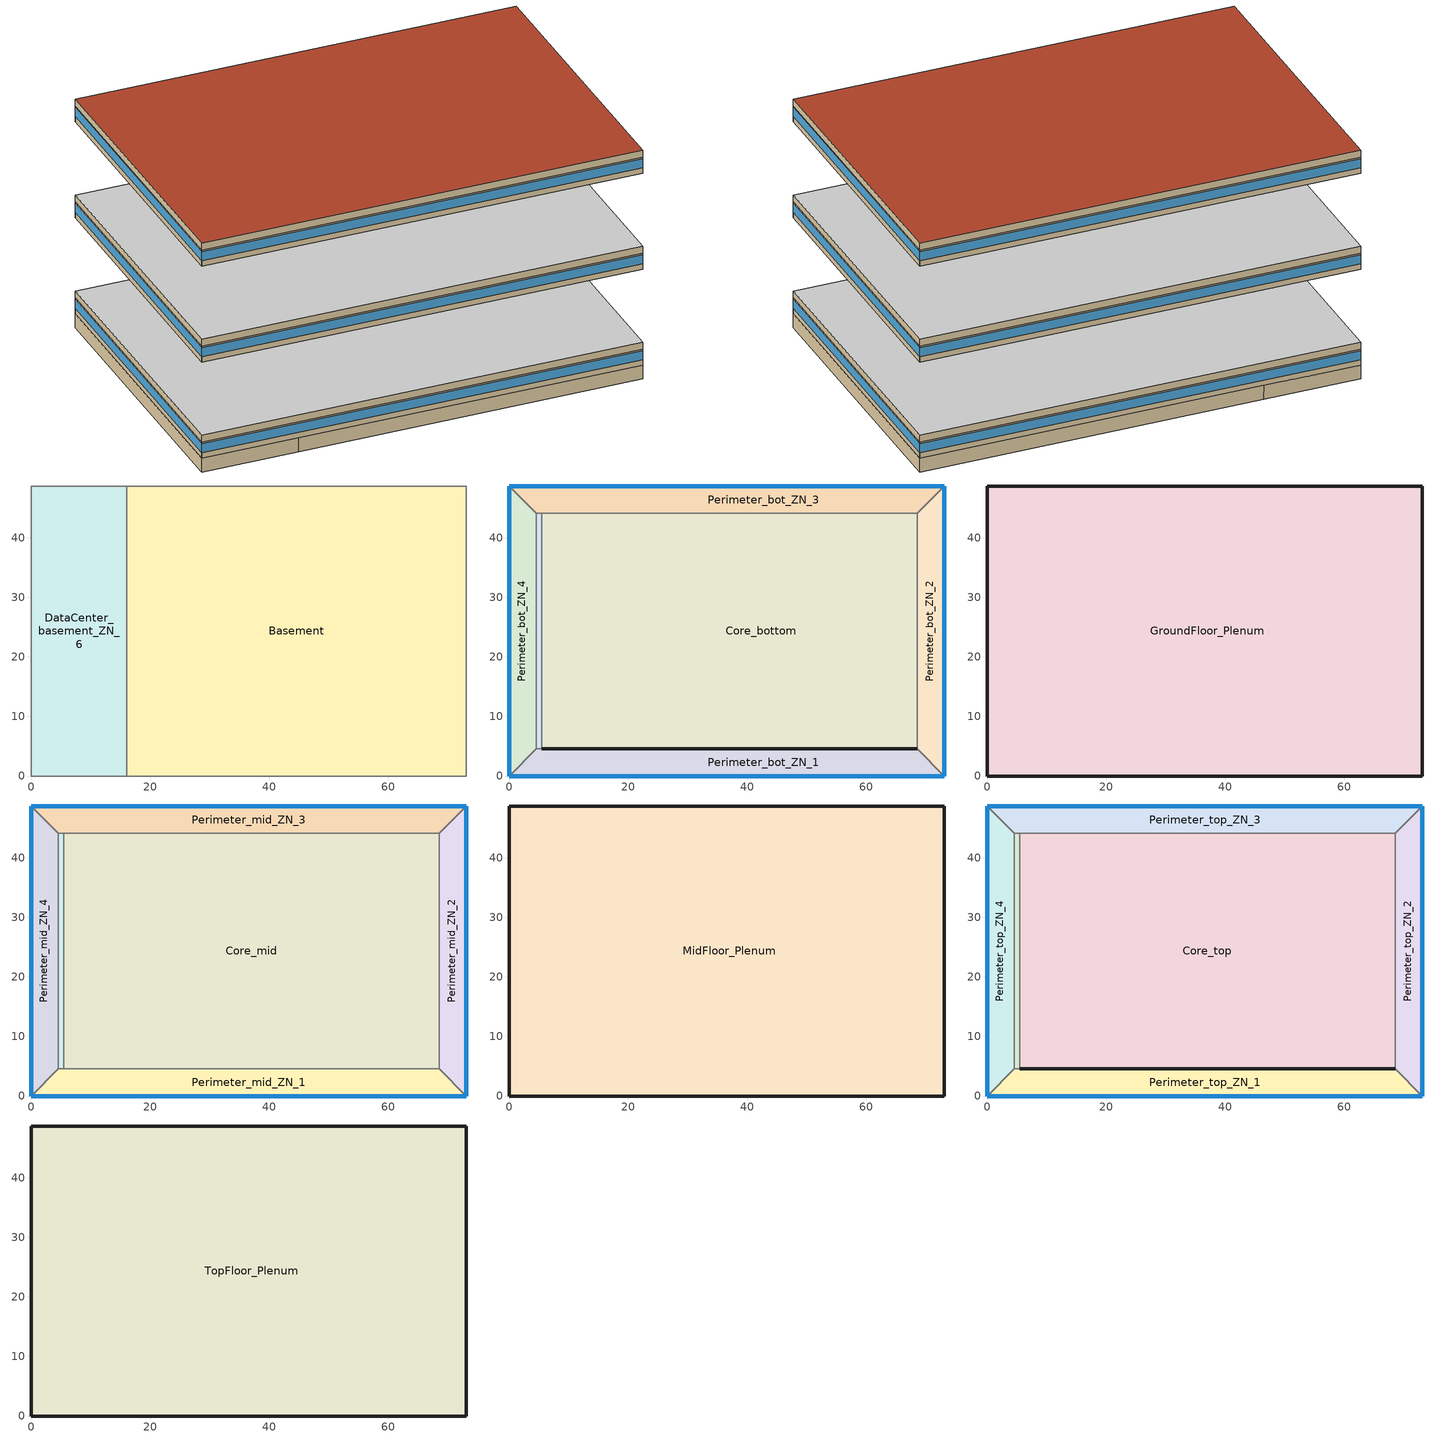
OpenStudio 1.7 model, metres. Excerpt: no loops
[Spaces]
Basement
 floor adiabatic (nonres_floor_ceiling): 73.11,48.74 73.11,0 16.08,0 16.08,48.74 z-2.44
 wall adiabatic (nonres_floor_ceiling): 16.08,0 73.11,0 73.11,48.74 16.08,48.74 z-2.44:0
 wall to DataCenter_basement_ZN_6: 16.08,48.74 16.08,0 z-2.44:0
DataCenter_basement_ZN_6
 floor adiabatic (nonres_floor_ceiling): 16.08,48.74 16.08,0 0,0 0,48.74 z-2.44
 wall adiabatic (nonres_floor_ceiling): 16.08,48.74 0,48.74 0,0 16.08,0 z-2.44:0
Core_bottom
 floor to DataCenter_basement_ZN_6: 16.08,44.16 16.08,4.57 5.49,4.57 5.49,44.16 z0
 floor to Basement: 68.53,44.16 68.53,4.57 16.08,4.57 16.08,44.16 z0
 wall outside: 5.49,4.57 68.53,4.57 z0:2.74
 wall to DataCenter_bot_ZN_6: 5.49,44.16 5.49,4.57 z0:2.74
 wall to Perimeter_bot_ZN_2: 68.53,4.57 68.53,44.16 z0:2.74
 wall to Perimeter_bot_ZN_3: 68.53,44.16 5.49,44.16 z0:2.74
Perimeter_bot_ZN_3
 floor to Basement: 73.11,48.74 68.53,44.16 16.08,44.16 16.08,48.74 z0
 floor to DataCenter_basement_ZN_6: 16.08,48.74 16.08,44.16 4.57,44.16 0,48.74 z0
 wall outside: 73.11,48.74 0,48.74 z0:2.74
 wall to Perimeter_bot_ZN_4: 0,48.74 4.57,44.16 z0:2.74
 wall to Perimeter_bot_ZN_2: 68.53,44.16 73.11,48.74 z0:2.74
 wall to DataCenter_bot_ZN_6: 4.57,44.16 5.49,44.16 z0:2.74
 window: 73.11,48.74 0,48.74 z0.91:2.5
Perimeter_bot_ZN_1
 floor to DataCenter_basement_ZN_6: 16.08,4.57 16.08,0 0,0 4.57,4.57 z0
 floor to Basement: 68.53,4.57 73.11,0 16.08,0 16.08,4.57 z0
 wall outside: 0,0 73.11,0 z0:2.74
 wall to Perimeter_bot_ZN_4: 4.57,4.57 0,0 z0:2.74
 wall to Core_top: 68.53,4.57 5.49,4.57 z0:2.74
 wall to DataCenter_bot_ZN_6: 5.49,4.57 4.57,4.57 z0:2.74
 wall to Perimeter_bot_ZN_2: 73.11,0 68.53,4.57 z0:2.74
 window: 0,0 73.11,0 z0.91:2.5
Perimeter_bot_ZN_2
 floor to Basement: 73.11,48.74 73.11,0 68.53,4.57 68.53,44.16 z0
 wall outside: 73.11,0 73.11,48.74 z0:2.74
 window: 73.11,0 73.11,48.74 z0.91:2.5
Perimeter_bot_ZN_4
 floor to DataCenter_basement_ZN_6: 0,48.74 4.57,44.16 4.57,4.57 0,0 z0
 wall outside: 0,48.74 0,0 z0:2.74
 wall to DataCenter_bot_ZN_6: 4.57,4.57 4.57,44.16 z0:2.74
 window: 0,48.74 0,0 z0.91:2.5
DataCenter_bot_ZN_6
 floor to DataCenter_basement_ZN_6: 5.49,44.16 5.49,4.57 4.57,4.57 4.57,44.16 z0
GroundFloor_Plenum
 floor to Perimeter_bot_ZN_4: 0,48.74 4.57,44.16 4.57,4.57 0,0 z2.74
 floor to Perimeter_bot_ZN_2: 68.53,4.57 68.53,44.16 73.11,48.74 73.11,0 z2.74
 floor to Perimeter_bot_ZN_1: 0,0 4.57,4.57 68.53,4.57 73.11,0 z2.74
 floor to Perimeter_bot_ZN_3: 4.57,44.16 0,48.74 73.11,48.74 68.53,44.16 z2.74
 floor to Core_bottom: 5.49,4.57 5.49,44.16 68.53,44.16 68.53,4.57 z2.74
 floor to DataCenter_bot_ZN_6: 4.57,4.57 4.57,44.16 5.49,44.16 5.49,4.57 z2.74
 wall outside: 73.11,0 73.11,48.74 0,48.74 0,0 73.11,0 z2.74:3.96
 ceiling adiabatic (nonres_floor_ceiling): 73.11,0 73.11,48.74 0,48.74 0,0 z3.96
Perimeter_mid_ZN_2
 floor adiabatic (nonres_floor_ceiling): 73.11,48.74 73.11,0 68.53,4.57 68.53,44.16 z16.77
 wall outside: 73.11,0 73.11,48.74 z16.77:19.51
 wall to Perimeter_mid_ZN_3: 73.11,48.74 68.53,44.16 z16.77:19.51
 wall to Perimeter_mid_ZN_1: 68.53,4.57 73.11,0 z16.77:19.51
 wall to Core_mid: 68.53,44.16 68.53,4.57 z16.77:19.51
 window: 73.11,0 73.11,48.74 z17.68:19.27
Perimeter_mid_ZN_1
 floor adiabatic (nonres_floor_ceiling): 68.53,4.57 73.11,0 0,0 4.57,4.57 z16.77
 wall outside: 0,0 73.11,0 z16.77:19.51
 wall to Perimeter_mid_ZN_4: 4.57,4.57 0,0 z16.77:19.51
 wall to DataCenter_mid_ZN_6: 5.49,4.57 4.57,4.57 z16.77:19.51
 wall to Core_mid: 68.53,4.57 5.49,4.57 z16.77:19.51
 window: 0,0 73.11,0 z17.68:19.27
DataCenter_mid_ZN_6
 floor adiabatic (nonres_floor_ceiling): 5.49,44.16 5.49,4.57 4.57,4.57 4.57,44.16 z16.77
 wall to Perimeter_mid_ZN_4: 4.57,44.16 4.57,4.57 z16.77:19.51
 wall to Core_mid: 5.49,4.57 5.49,44.16 z16.77:19.51
 wall to Perimeter_mid_ZN_3: 5.49,44.16 4.57,44.16 z16.77:19.51
Core_mid
 floor adiabatic (nonres_floor_ceiling): 68.53,44.16 68.53,4.57 5.49,4.57 5.49,44.16 z16.77
 wall to Perimeter_mid_ZN_3: 68.53,44.16 5.49,44.16 z16.77:19.51
Perimeter_mid_ZN_3
 floor adiabatic (nonres_floor_ceiling): 73.11,48.74 68.53,44.16 4.57,44.16 0,48.74 z16.77
 wall outside: 73.11,48.74 0,48.74 z16.77:19.51
 wall to Perimeter_mid_ZN_4: 0,48.74 4.57,44.16 z16.77:19.51
 window: 73.11,48.74 0,48.74 z17.68:19.27
Perimeter_mid_ZN_4
 floor adiabatic (nonres_floor_ceiling): 0,48.74 4.57,44.16 4.57,4.57 0,0 z16.77
 wall outside: 0,48.74 0,0 z16.77:19.51
 window: 0,48.74 0,0 z17.68:19.27
MidFloor_Plenum
 floor to Perimeter_mid_ZN_1: 0,0 4.57,4.57 68.53,4.57 73.11,0 z19.51
 floor to DataCenter_mid_ZN_6: 4.57,4.57 4.57,44.16 5.49,44.16 5.49,4.57 z19.51
 floor to Perimeter_mid_ZN_2: 68.53,4.57 68.53,44.16 73.11,48.74 73.11,0 z19.51
 floor to Perimeter_mid_ZN_4: 0,48.74 4.57,44.16 4.57,4.57 0,0 z19.51
 floor to Core_mid: 5.49,4.57 5.49,44.16 68.53,44.16 68.53,4.57 z19.51
 floor to Perimeter_mid_ZN_3: 4.57,44.16 0,48.74 73.11,48.74 68.53,44.16 z19.51
 wall outside: 73.11,48.74 0,48.74 0,0 73.11,0 73.11,48.74 z19.51:20.73
 ceiling adiabatic (nonres_floor_ceiling): 73.11,0 73.11,48.74 0,48.74 0,0 z20.73
DataCenter_top_ZN_6
 floor adiabatic (nonres_floor_ceiling): 5.49,44.16 5.49,4.57 4.57,4.57 4.57,44.16 z33.54
 wall to Perimeter_top_ZN_4: 4.57,44.16 4.57,4.57 z33.54:36.28
 wall to Core_top: 5.49,4.57 5.49,44.16 z33.54:36.28
 wall to Perimeter_top_ZN_3: 5.49,44.16 4.57,44.16 z33.54:36.28
 wall to Perimeter_top_ZN_1: 4.57,4.57 5.49,4.57 z33.54:36.28
Perimeter_top_ZN_3
 floor adiabatic (nonres_floor_ceiling): 73.11,48.74 68.53,44.16 4.57,44.16 0,48.74 z33.54
 wall outside: 73.11,48.74 0,48.74 z33.54:36.28
 wall to Core_top: 5.49,44.16 68.53,44.16 z33.54:36.28
 wall to Perimeter_top_ZN_2: 68.53,44.16 73.11,48.74 z33.54:36.28
 wall to Perimeter_top_ZN_4: 0,48.74 4.57,44.16 z33.54:36.28
 window: 73.11,48.74 0,48.74 z34.45:36.04
Core_top
 floor adiabatic (nonres_floor_ceiling): 68.53,44.16 68.53,4.57 5.49,4.57 5.49,44.16 z33.54
 wall to Perimeter_top_ZN_2: 68.53,4.57 68.53,44.16 z33.54:36.28
Perimeter_top_ZN_2
 floor adiabatic (nonres_floor_ceiling): 73.11,48.74 73.11,0 68.53,4.57 68.53,44.16 z33.54
 wall outside: 73.11,0 73.11,48.74 z33.54:36.28
 wall to Perimeter_top_ZN_1: 68.53,4.57 73.11,0 z33.54:36.28
 window: 73.11,0 73.11,48.74 z34.45:36.04
Perimeter_top_ZN_1
 floor adiabatic (nonres_floor_ceiling): 68.53,4.57 73.11,0 0,0 4.57,4.57 z33.54
 wall outside: 0,0 73.11,0 / 68.53,4.57 5.49,4.57 z33.54:36.28
 wall to Perimeter_top_ZN_4: 4.57,4.57 0,0 z33.54:36.28
 window: 0,0 73.11,0 z34.45:36.04
Perimeter_top_ZN_4
 floor adiabatic (nonres_floor_ceiling): 0,48.74 4.57,44.16 4.57,4.57 0,0 z33.54
 wall outside: 0,48.74 0,0 z33.54:36.28
 window: 0,48.74 0,0 z34.45:36.04
TopFloor_Plenum
 floor to Perimeter_top_ZN_3: 4.57,44.16 0,48.74 73.11,48.74 68.53,44.16 z36.28
 floor to Perimeter_top_ZN_2: 68.53,4.57 68.53,44.16 73.11,48.74 73.11,0 z36.28
 floor to Perimeter_top_ZN_1: 0,0 4.57,4.57 68.53,4.57 73.11,0 z36.28
 floor to Perimeter_top_ZN_4: 0,48.74 4.57,44.16 4.57,4.57 0,0 z36.28
 floor to DataCenter_top_ZN_6: 4.57,4.57 4.57,44.16 5.49,44.16 5.49,4.57 z36.28
 floor to Core_top: 5.49,4.57 5.49,44.16 68.53,44.16 68.53,4.57 z36.28
 wall outside: 0,0 73.11,0 73.11,48.74 0,48.74 0,0 z36.28:37.5
 roof outside: 73.11,0 73.11,48.74 0,48.74 0,0 z37.5
[Building]
90.1-2010-LargeOffice-ASHRAE 169-2006-5A created: 2015-06-23 14:40:52 +0000: North Axis {deg}=0; Default Construction Set=90.1-2010 - Office - ASHRAE 169-2006-5A
[Site]
Chicago Ohare Intl Ap_IL_USA: Latitude {deg}=41.98; Longitude {deg}=-87.92; Time Zone {hr}=-6; Elevation {m}=201
[Site:GroundTemperature:BuildingSurface]
19.527, 19.502, 19.536, 19.598, 20.002, 21.64, 22.225, 22.375, 21.449, 20.121, 19.802, 19.633
[Site:WaterMainsTemperature]
Calculation Method=Correlation; Annual Average Outdoor Air Temperature {C}=9.925; Maximum Difference In Monthly Average Outdoor Air Temperatures {deltaC}=28.7
[SizingPeriod:DesignDay] Barometric Pressure {Pa}=98934; Sky Clearness=0; Rain Indicator=0; Snow Indicator=0; Day of Month=21; Daylight Saving Time Indicator=0; Humidity Indicating Type=Wetbulb; Dry-Bulb Temperature Range Modifier Type=DefaultMultipliers
Name | Maximum Dry-Bulb Temperature {C} | Daily Dry-Bulb Temperature Range {deltaC} | Humidity Indicating Conditions at Maximum Dry-Bulb {BasedOnField A3} | Wind Speed {m/s} | Wind Direction {deg} | Month | Day Type | Solar Model Indicator | ASHRAE Taub | ASHRAE Taud
Chicago Ohare Intl Ap Ann Clg .4% Condns WB=>MDB | 31.2 | 10.5 | 25.5 | 5.2 | 230 | 7 | SummerDesignDay | ASHRAETau | 0.455 | 2.05
Chicago Ohare Intl Ap Ann Clg .4% Condns DB=>MWB | 33.3 | 10.5 | 23.7 | 5.2 | 230 | 7 | SummerDesignDay | ASHRAETau | 0.455 | 2.05
Chicago Ohare Intl Ap Ann Htg 99.6% Condns DB | -20 | 0 | -20 | 4.9 | 270 | 1 | WinterDesignDay | ASHRAEClearSky
[Material:NoMass] Thermal Absorptance=0.9; Solar Absorptance=0.7
Name | Roughness | Thermal Resistance {m2-K/W} | Visible Absorptance
CP02 CARPET PAD | VeryRough | 0.21648 | 0.8
Nonres_Floor_Insulation | MediumSmooth | 4.13066 | 0.7
Typical Insulation R-11.61 | Smooth | 2.04392 | 0.7
Typical Carpet Pad | Smooth | 0.1 | 0.8
Typical Insulation R-13.45 | Smooth | 2.368 | 0.7
Typical Insulation R-19.72 | Smooth | 3.47219 | 0.7
Typical Insulation R-0.58 | Smooth | 0.101875 | 0.7
Typical Insulation R-1.15 | Smooth | 0.202527 | 0.7
[Material]
Name | Roughness | Thickness {m} | Conductivity {W/m-K} | Density {kg/m3} | Specific Heat {J/kg-K} | Thermal Absorptance | Solar Absorptance | Visible Absorptance
100mm Normalweight concrete floor | MediumSmooth | 0.1016 | 2.31 | 2322 | 832
4 in. Normalweight Concrete Floor | MediumRough | 0.1016 | 2.31 | 2322 | 832 | 0.9 | 0.7 | 0.7
25mm Stucco | Smooth | 0.0254 | 0.72 | 1856 | 840 | 0.9 | 0.7 | 0.7
5/8 in. Gypsum Board | MediumSmooth | 0.0159 | 0.16 | 800 | 1090 | 0.9 | 0.7 | 0.7
Roof Membrane | VeryRough | 0.0095 | 0.16 | 1121.29 | 1460 | 0.75 | 0.45 | 0.7
Metal Decking | MediumSmooth | 0.0015 | 45.006 | 7680 | 418.4 | 0.9 | 0.6 | 0.6
F16 Acoustic tile | MediumSmooth | 0.0191 | 0.06 | 368 | 590 | 0.9 | 0.3 | 0.3
M11 100mm lightweight concrete | MediumRough | 0.1016 | 0.53 | 1280 | 840 | 0.9 | 0.5 | 0.5
G01a 19mm gypsum board | MediumSmooth | 0.019 | 0.16 | 800 | 1090 | 0.9 | 0.4 | 0.4
6 in. Normalweight Concrete Floor | MediumRough | 0.1524 | 2.31 | 2322 | 832 | 0.9 | 0.7 | 0.7
8 in. Concrete Block Basement Wall | MediumRough | 0.2032 | 1.326 | 1842 | 912 | 0.9 | 0.7 | 0.7
F08 Metal surface | Smooth | 0.0008 | 45.28 | 7824 | 500 | 0.9 | 0.7 | 0.7
G05 25mm wood | MediumSmooth | 0.0254 | 0.15 | 608 | 1630 | 0.9 | 0.5 | 0.5
Std Wood 6inch | MediumSmooth | 0.15 | 0.12 | 540 | 1210 | 0.9 | 0.7 | 0.7
[Construction]
nonres_floor_ceiling: CP02 CARPET PAD, 100mm Normalweight concrete floor, Nonres_Floor_Insulation
Typical Insulated Exterior Mass Floor R-13.51: Typical Insulation R-11.61, 4 in. Normalweight Concrete Floor, Typical Carpet Pad
Typical Insulated Steel Framed Exterior Wall R-15.63: 25mm Stucco, 5/8 in. Gypsum Board, Typical Insulation R-13.45, 5/8 in. Gypsum Board
Typical IEAD Roof R-20.83: Roof Membrane, Typical Insulation R-19.72, Metal Decking
Typical Interior Floor: F16 Acoustic tile, F05 Ceiling air space resistance, M11 100mm lightweight concrete
Typical Interior Wall: G01a 19mm gypsum board, F04 Wall air space resistance, G01a 19mm gypsum board
Typical Interior Ceiling: M11 100mm lightweight concrete, F05 Ceiling air space resistance, F16 Acoustic tile
Typical Insulated Carpeted 6in Slab Floor: 6 in. Normalweight Concrete Floor, Typical Carpet Pad
Typical Insulated Basement Mass Wall: 8 in. Concrete Block Basement Wall
U 0.55 SHGC 0.31 Dbl Ref-D Tint 6mm/6mm Air: REF D TINT 6MM, AIR 6MM, CLEAR 6MM
Typical Insulated Metal Door R-1.43: F08 Metal surface, Typical Insulation R-0.58
Typical Overhead Door R-2.0: Typical Insulation R-1.15
U 1.17 SHGC 0.49 Simple Glazing Skylight: U 1.17 SHGC 0.49 Simple Glazing
Typical Interior Window: Clear 3mm
Typical Interior Door; Typical Interior Partition: G05 25mm wood
InteriorFurnishings: Std Wood 6inch
[DefaultConstructionSet]
90.1-2010 - Office - ASHRAE 169-2006-5A: Default Exterior Surface Constructions=Default Surface Constructions 1; Default Interior Surface Constructions=Default Surface Constructions 2; Default Ground Contact Surface Constructions=Default Surface Constructions 3; Default Exterior SubSurface Constructions=Default Sub Surface Constructions 1; Default Interior SubSurface Constructions=Default Sub Surface Constructions 2; Interior Partition Construction=Typical Interior Partition
[DefaultSurfaceConstructions]
Name | Floor Construction | Wall Construction | Roof Ceiling Construction
Default Surface Constructions 1 | Typical Insulated Exterior Mass Floor R-13.51 | Typical Insulated Steel Framed Exterior Wall R-15.63 | Typical IEAD Roof R-20.83
Default Surface Constructions 2 | Typical Interior Floor | Typical Interior Wall | Typical Interior Ceiling
Default Surface Constructions 3 | Typical Insulated Carpeted 6in Slab Floor | Typical Insulated Basement Mass Wall
[Material:AirGap]
Name | Thermal Resistance {m2-K/W}
F05 Ceiling air space resistance | 0.18
F04 Wall air space resistance | 0.15
[DefaultSubSurfaceConstructions]
Name | Fixed Window Construction | Operable Window Construction | Door Construction | Overhead Door Construction | Skylight Construction | Tubular Daylight Dome Construction | Tubular Daylight Diffuser Construction
Default Sub Surface Constructions 1 | U 0.55 SHGC 0.31 Dbl Ref-D Tint 6mm/6mm Air | U 0.55 SHGC 0.31 Dbl Ref-D Tint 6mm/6mm Air | Typical Insulated Metal Door R-1.43 | Typical Overhead Door R-2.0 | U 1.17 SHGC 0.49 Simple Glazing Skylight | Typical Interior Window | Typical Interior Window
Default Sub Surface Constructions 2 | Typical Interior Window | Typical Interior Window | Typical Interior Door
[WindowMaterial:Glazing] Optical Data Type=SpectralAverage; Infrared Transmittance at Normal Incidence=0; Front Side Infrared Hemispherical Emissivity=0.84; Conductivity {W/m-K}=0.9; Dirt Correction Factor for Solar and Visible Transmittance=1; Solar Diffusing=No
Name | Thickness {m} | Solar Transmittance at Normal Incidence | Front Side Solar Reflectance at Normal Incidence | Back Side Solar Reflectance at Normal Incidence | Visible Transmittance at Normal Incidence | Front Side Visible Reflectance at Normal Incidence | Back Side Visible Reflectance at Normal Incidence | Back Side Infrared Hemispherical Emissivity
REF D TINT 6MM | 0.006 | 0.3 | 0.14 | 0.36 | 0.25 | 0.18 | 0.45 | 0.82
CLEAR 6MM | 0.006 | 0.775 | 0.071 | 0.071 | 0.881 | 0.08 | 0.08 | 0.84
Clear 3mm | 0.003 | 0.837 | 0.075 | 0.075 | 0.898 | 0.081 | 0.081 | 0.84
[WindowMaterial:Gas]
AIR 6MM: Gas Type=Air; Thickness {m}=0.0063
[WindowMaterial:SimpleGlazingSystem]
U 1.17 SHGC 0.49 Simple Glazing: U-Factor {W/m2-K}=6.64357; Solar Heat Gain Coefficient=0.49; Visible Transmittance=0.38
[Space]
Name | Space Type | Thermal Zone | Part of Total Floor Area
Core_mid | 90.1-2010 - Office - WholeBuilding - Lg Office | Core_mid ZN | Yes
DataCenter_top_ZN_6 | 90.1-2010 - Office - WholeBuilding - Lg Office | DataCenter_top_ZN_6 ZN
Perimeter_mid_ZN_2 | 90.1-2010 - Office - WholeBuilding - Lg Office | Perimeter_mid_ZN_2 ZN | Yes
Perimeter_mid_ZN_1 | 90.1-2010 - Office - WholeBuilding - Lg Office | Perimeter_mid_ZN_1 ZN | Yes
MidFloor_Plenum |  | MidFloor_Plenum ZN | No
DataCenter_mid_ZN_6 | 90.1-2010 - Office - WholeBuilding - Lg Office | DataCenter_mid_ZN_6 ZN
Core_bottom | 90.1-2010 - Office - WholeBuilding - Lg Office | Core_bottom ZN | Yes
Perimeter_top_ZN_3 | 90.1-2010 - Office - WholeBuilding - Lg Office | Perimeter_top_ZN_3 ZN | Yes
Core_top | 90.1-2010 - Office - WholeBuilding - Lg Office | Core_top ZN | Yes
Perimeter_bot_ZN_3 | 90.1-2010 - Office - WholeBuilding - Lg Office | Perimeter_bot_ZN_3 ZN | Yes
Basement | 90.1-2010 - Office - WholeBuilding - Lg Office | Basement ZN | Yes
Perimeter_bot_ZN_1 | 90.1-2010 - Office - WholeBuilding - Lg Office | Perimeter_bot_ZN_1 ZN | Yes
Perimeter_mid_ZN_3 | 90.1-2010 - Office - WholeBuilding - Lg Office | Perimeter_mid_ZN_3 ZN | Yes
Perimeter_top_ZN_2 | 90.1-2010 - Office - WholeBuilding - Lg Office | Perimeter_top_ZN_2 ZN | Yes
Perimeter_top_ZN_1 | 90.1-2010 - Office - WholeBuilding - Lg Office | Perimeter_top_ZN_1 ZN | Yes
Perimeter_mid_ZN_4 | 90.1-2010 - Office - WholeBuilding - Lg Office | Perimeter_mid_ZN_4 ZN | Yes
TopFloor_Plenum |  | TopFloor_Plenum ZN | No
GroundFloor_Plenum |  | GroundFloor_Plenum ZN | No
Perimeter_top_ZN_4 | 90.1-2010 - Office - WholeBuilding - Lg Office | Perimeter_top_ZN_4 ZN | Yes
DataCenter_basement_ZN_6 | 90.1-2010 - Office - WholeBuilding - Lg Office | DataCenter_basement_ZN_6 ZN
Perimeter_bot_ZN_2 | 90.1-2010 - Office - WholeBuilding - Lg Office | Perimeter_bot_ZN_2 ZN | Yes
Perimeter_bot_ZN_4 | 90.1-2010 - Office - WholeBuilding - Lg Office | Perimeter_bot_ZN_4 ZN | Yes
DataCenter_bot_ZN_6 | 90.1-2010 - Office - WholeBuilding - Lg Office | DataCenter_bot_ZN_6 ZN
[SpaceType]
90.1-2010 - Office - WholeBuilding - Lg Office: Default Schedule Set=90.1-2010 - Office - WholeBuilding - Lg Office Schedule Set; Design Specification Outdoor Air Object=90.1-2010 - Office - WholeBuilding - Lg Office Ventilation; Standards Building Type=Office; Standards Space Type=WholeBuilding - Lg Office
[DefaultScheduleSet]
90.1-2010 - Office - WholeBuilding - Lg Office Schedule Set: Number of People Schedule=OfficeLarge BLDG_OCC_SCH; People Activity Level Schedule=OfficeLarge ACTIVITY_SCH; Lighting Schedule=OfficeLarge BLDG_LIGHT_SCH; Electric Equipment Schedule=OfficeLarge BLDG_EQUIP_SCH; Infiltration Schedule=OfficeMedium INFIL_SCH_PNNL
[Lights:Definition]
90.1-2010 - Office - WholeBuilding - Lg Office Lights Definition: Design Level Calculation Method=Watts/Area; Watts per Space Floor Area {W/m2}=9.68752
[Lights]
90.1-2010 - Office - WholeBuilding - Lg Office Lights: Lights Definition=90.1-2010 - Office - WholeBuilding - Lg Office Lights Definition; Space or SpaceType=90.1-2010 - Office - WholeBuilding - Lg Office
[DesignSpecification:OutdoorAir]
90.1-2010 - Office - WholeBuilding - Lg Office Ventilation: Outdoor Air Method=Sum; Outdoor Air Flow per Floor Area {m3/s-m2}=0.0004318
[People:Definition]
90.1-2010 - Office - WholeBuilding - Lg Office People Definition: Number of People Calculation Method=People/Area; People per Space Floor Area {person/m2}=0.0538196; Fraction Radiant=0.3
[People]
90.1-2010 - Office - WholeBuilding - Lg Office People: People Definition=90.1-2010 - Office - WholeBuilding - Lg Office People Definition; Space or SpaceType=90.1-2010 - Office - WholeBuilding - Lg Office
[SpaceInfiltration:DesignFlowRate]
90.1-2010 - Office - WholeBuilding - Lg Office Infiltration: Space or SpaceType=90.1-2010 - Office - WholeBuilding - Lg Office; Design Flow Rate Calculation Method=Flow/ExteriorArea; Flow per Exterior Surface Area {m3/s-m2}=0.00030226; Constant Term Coefficient=0; Temperature Term Coefficient=0; Velocity Term Coefficient=0.224; Velocity Squared Term Coefficient=0
[ElectricEquipment:Definition]
90.1-2010 - Office - WholeBuilding - Lg Office Electric Equipment Definition: Design Level Calculation Method=Watts/Area; Watts per Space Floor Area {W/m2}=10.7639
[ElectricEquipment]
90.1-2010 - Office - WholeBuilding - Lg Office Electric Equipment: Electric Equipment Definition=90.1-2010 - Office - WholeBuilding - Lg Office Electric Equipment Definition; Space or SpaceType=90.1-2010 - Office - WholeBuilding - Lg Office
[ThermostatSetpoint:DualSetpoint]
90.1-2010 - Office - WholeBuilding - Lg Office Thermostat: Heating Setpoint Temperature Schedule=OfficeLarge HTGSETP_DC_SCH; Cooling Setpoint Temperature Schedule=OfficeLarge CLGSETP_DC_SCH
[InternalMass:Definition] Construction=InteriorFurnishings; Design Level Calculation Method=SurfaceArea/Area; Surface Area per Space Floor Area=2
Internal Mass Definition 1; Internal Mass Definition 2; Internal Mass Definition 3; Internal Mass Definition 4; Internal Mass Definition 5; Internal Mass Definition 6; Internal Mass Definition 7; Internal Mass Definition 8; Internal Mass Definition 9; Internal Mass Definition 10; Internal Mass Definition 11; Internal Mass Definition 12; Internal Mass Definition 13; Internal Mass Definition 14; Internal Mass Definition 15; Internal Mass Definition 16; Internal Mass Definition 17; Internal Mass Definition 18; Internal Mass Definition 19; Internal Mass Definition 20
[InternalMass]
Name | Internal Mass Definition | Space or SpaceType
Internal Mass 1 | Internal Mass Definition 1 | Perimeter_bot_ZN_1
Internal Mass 2 | Internal Mass Definition 2 | Perimeter_bot_ZN_2
Internal Mass 3 | Internal Mass Definition 3 | Perimeter_bot_ZN_3
Internal Mass 4 | Internal Mass Definition 4 | Perimeter_bot_ZN_4
Internal Mass 5 | Internal Mass Definition 5 | Core_bottom
Internal Mass 6 | Internal Mass Definition 6 | Perimeter_mid_ZN_1
Internal Mass 7 | Internal Mass Definition 7 | Perimeter_mid_ZN_2
Internal Mass 8 | Internal Mass Definition 8 | Perimeter_mid_ZN_3
Internal Mass 9 | Internal Mass Definition 9 | Perimeter_mid_ZN_4
Internal Mass 10 | Internal Mass Definition 10 | Core_mid
Internal Mass 11 | Internal Mass Definition 11 | Perimeter_top_ZN_1
Internal Mass 12 | Internal Mass Definition 12 | Perimeter_top_ZN_2
Internal Mass 13 | Internal Mass Definition 13 | Perimeter_top_ZN_3
Internal Mass 14 | Internal Mass Definition 14 | Perimeter_top_ZN_4
Internal Mass 15 | Internal Mass Definition 15 | Core_top
Internal Mass 16 | Internal Mass Definition 16 | Basement
Internal Mass 17 | Internal Mass Definition 17 | DataCenter_basement_ZN_6
Internal Mass 18 | Internal Mass Definition 18 | DataCenter_bot_ZN_6
Internal Mass 19 | Internal Mass Definition 19 | DataCenter_mid_ZN_6
Internal Mass 20 | Internal Mass Definition 20 | DataCenter_top_ZN_6
[ThermalZone] Use Ideal Air Loads=No
Name | Thermostat | Primary Daylighting Control | Fraction of Zone Controlled by Primary Daylighting Control | Humidistat
DataCenter_bot_ZN_6 ZN; Core_bottom ZN; DataCenter_mid_ZN_6 ZN; Basement ZN; DataCenter_top_ZN_6 ZN; Core_top ZN; Core_mid ZN | 90.1-2010 - Office - WholeBuilding - Lg Office Thermostat
Perimeter_bot_ZN_1 ZN | 90.1-2010 - Office - WholeBuilding - Lg Office Thermostat | Perimeter_bot_ZN_1 Daylt Sensor 1 | 0.5632
Perimeter_top_ZN_4 ZN | 90.1-2010 - Office - WholeBuilding - Lg Office Thermostat | Perimeter_top_ZN_4 Daylt Sensor 1 | 0.572324
Perimeter_top_ZN_1 ZN | 90.1-2010 - Office - WholeBuilding - Lg Office Thermostat | Perimeter_top_ZN_1 Daylt Sensor 1 | 0.5632
Perimeter_mid_ZN_2 ZN | 90.1-2010 - Office - WholeBuilding - Lg Office Thermostat | Perimeter_mid_ZN_2 Daylt Sensor 1 | 0.572324
Perimeter_mid_ZN_3 ZN | 90.1-2010 - Office - WholeBuilding - Lg Office Thermostat | Perimeter_mid_ZN_3 Daylt Sensor 1 | 0.563212
GroundFloor_Plenum ZN; MidFloor_Plenum ZN; TopFloor_Plenum ZN
Perimeter_top_ZN_3 ZN | 90.1-2010 - Office - WholeBuilding - Lg Office Thermostat | Perimeter_top_ZN_3 Daylt Sensor 1 | 0.563212
DataCenter_basement_ZN_6 ZN | 90.1-2010 - Office - WholeBuilding - Lg Office Thermostat |  |  | Zone Control Humidistat 1
Perimeter_bot_ZN_3 ZN | 90.1-2010 - Office - WholeBuilding - Lg Office Thermostat | Perimeter_bot_ZN_3 Daylt Sensor 1 | 0.563212
Perimeter_bot_ZN_4 ZN | 90.1-2010 - Office - WholeBuilding - Lg Office Thermostat | Perimeter_bot_ZN_4 Daylt Sensor 1 | 0.572324
Perimeter_bot_ZN_2 ZN | 90.1-2010 - Office - WholeBuilding - Lg Office Thermostat | Perimeter_bot_ZN_2 Daylt Sensor 1 | 0.572324
Perimeter_mid_ZN_4 ZN | 90.1-2010 - Office - WholeBuilding - Lg Office Thermostat | Perimeter_mid_ZN_4 Daylt Sensor 1 | 0.572324
Perimeter_mid_ZN_1 ZN | 90.1-2010 - Office - WholeBuilding - Lg Office Thermostat | Perimeter_mid_ZN_1 Daylt Sensor 1 | 0.5632
Perimeter_top_ZN_2 ZN | 90.1-2010 - Office - WholeBuilding - Lg Office Thermostat | Perimeter_top_ZN_2 Daylt Sensor 1 | 0.572324
[Sizing:Zone] Zone Cooling Design Supply Air Temperature {C}=14; Zone Heating Design Supply Air Temperature {C}=40; Zone Cooling Design Supply Air Humidity Ratio {kg-H2O/kg-air}=0.0085; Zone Heating Design Supply Air Humidity Ratio {kg-H2O/kg-air}=0.008; Cooling Design Air Flow Method=DesignDay; Heating Design Air Flow Method=DesignDay
GroundFloor_Plenum ZN; MidFloor_Plenum ZN; TopFloor_Plenum ZN
[AvailabilityManager:Scheduled] Schedule=OfficeLarge HVACOperationSchd
Availability Manager Scheduled 1; Availability Manager Scheduled 2; Availability Manager Scheduled 3; Availability Manager Scheduled 4; Availability Manager Scheduled 5; Availability Manager Scheduled 6; Availability Manager Scheduled 7; Availability Manager Scheduled 8
[AvailabilityManager:NightCycle] Control Type=CycleOnAny
Availability Manager Night Cycle 1; Availability Manager Night Cycle 2; Availability Manager Night Cycle 3; Availability Manager Night Cycle 4; Availability Manager Night Cycle 5; Availability Manager Night Cycle 6; Availability Manager Night Cycle 7; Availability Manager Night Cycle 8
[Controller:WaterCoil] Minimum Actuated Flow {m3/s}=0
Name | Action
Controller Water Coil 1; Controller Water Coil 8; Controller Water Coil 15; Controller Water Coil 23 | Reverse
Controller Water Coil 2; Controller Water Coil 3; Controller Water Coil 4; Controller Water Coil 5; Controller Water Coil 6; Controller Water Coil 7; Controller Water Coil 9; Controller Water Coil 10; Controller Water Coil 11; Controller Water Coil 12; Controller Water Coil 13; Controller Water Coil 14; Controller Water Coil 16; Controller Water Coil 17; Controller Water Coil 18; Controller Water Coil 19; Controller Water Coil 20; Controller Water Coil 21; Controller Water Coil 22 | Normal
[ZoneControl:Humidistat]
Zone Control Humidistat 1: Humidifying Relative Humidity Setpoint Schedule=OfficeLarge DC_MinRelHumSetSch
[Exterior:Lights:Definition]
Name | Design Level {W}
Occ Sensing Exterior Lights Def | 43305.1
NonDimming Exterior Lights Def | 12979.2
[Exterior:Lights] Control Option=AstronomicalClock
Name | Exterior Lights Definition | Schedule
Occ Sensing Exterior Lights Def | Occ Sensing Exterior Lights Def | Occ Sensing Exterior Lights Sch
NonDimming Exterior Lights Def | NonDimming Exterior Lights Def | NonDimming Exterior Lights Sch
[HeatExchanger:AirToAir:SensibleAndLatent]
Basement ZN PSZ-AC ERV: Availability Schedule=Always On Discrete; Nominal Supply Air Flow Rate {m3/s}=autosize; Sensible Effectiveness at 100% Heating Air Flow=0.7; Latent Effectiveness at 100% Heating Air Flow=0.6; Sensible Effectiveness at 75% Heating Air Flow=0.7; Latent Effectiveness at 75% Heating Air Flow=0.6; Sensible Effectiveness at 100% Cooling Air Flow=0.75; Latent Effectiveness at 100% Cooling Air Flow=0.6; Sensible Effectiveness at 75% Cooling Air Flow=0.75; Latent Effectiveness at 75% Cooling Air Flow=0.6; Nominal Electric Power {W}=911.112; Supply Air Outlet Temperature Control=Yes; Heat Exchanger Type=Rotary; Frost Control Type=ExhaustOnly; Threshold Temperature {C}=-23.3; Initial Defrost Time Fraction=0.167; Rate of Defrost Time Fraction Increase {1/K}=1.44; Economizer Lockout=Yes
[Daylighting:Control] Illuminance Setpoint {lux}=300; Lighting Control Type=Stepped; Number of Stepped Control Steps=3
Name | Space | Position X-Coordinate {m} | Position Y-Coordinate {m} | Position Z-Coordinate {m}
Perimeter_bot_ZN_1 Daylt Sensor 1 | Perimeter_bot_ZN_1 | 36.5535 | 2.5 | 0.9144
Perimeter_bot_ZN_2 Daylt Sensor 1 | Perimeter_bot_ZN_2 | 70.6072 | 24.369 | 0.9144
Perimeter_bot_ZN_3 Daylt Sensor 1 | Perimeter_bot_ZN_3 | 36.5535 | 46.2381 | 0.9144
Perimeter_bot_ZN_4 Daylt Sensor 1 | Perimeter_bot_ZN_4 | 2.5 | 24.369 | 0.9144
Perimeter_mid_ZN_1 Daylt Sensor 1 | Perimeter_mid_ZN_1 | 36.5535 | 2.5 | 17.6827
Perimeter_mid_ZN_2 Daylt Sensor 1 | Perimeter_mid_ZN_2 | 70.6072 | 24.369 | 17.6827
Perimeter_mid_ZN_3 Daylt Sensor 1 | Perimeter_mid_ZN_3 | 36.5535 | 46.2381 | 17.6827
Perimeter_mid_ZN_4 Daylt Sensor 1 | Perimeter_mid_ZN_4 | 2.5 | 24.369 | 17.6827
Perimeter_top_ZN_1 Daylt Sensor 1 | Perimeter_top_ZN_1 | 36.5535 | 2.5 | 34.451
Perimeter_top_ZN_2 Daylt Sensor 1 | Perimeter_top_ZN_2 | 70.6072 | 24.369 | 34.451
Perimeter_top_ZN_3 Daylt Sensor 1 | Perimeter_top_ZN_3 | 36.5535 | 46.2381 | 34.451
Perimeter_top_ZN_4 Daylt Sensor 1 | Perimeter_top_ZN_4 | 2.5 | 24.369 | 34.451
[Schedule:Ruleset]
Name | Default Day Schedule | Summer Design Day Schedule | Winter Design Day Schedule
OfficeLarge BLDG_LIGHT_SCH | OfficeLarge BLDG_LIGHT_SCH Default | OfficeLarge BLDG_LIGHT_SCH Summer Design Day 1 | OfficeLarge BLDG_LIGHT_SCH Winter Design Day
OfficeLarge BLDG_OCC_SCH | OfficeLarge BLDG_OCC_SCH Default | OfficeLarge BLDG_OCC_SCH Summer Design Day 1 | OfficeLarge BLDG_OCC_SCH Winter Design Day
OfficeLarge ACTIVITY_SCH | OfficeLarge ACTIVITY_SCH Default | OfficeLarge ACTIVITY_SCH Summer Design Day | OfficeLarge ACTIVITY_SCH Winter Design Day
OfficeMedium INFIL_SCH_PNNL | OfficeMedium INFIL_SCH_PNNL Default | OfficeMedium INFIL_SCH_PNNL Summer Design Day | OfficeMedium INFIL_SCH_PNNL Winter Design Day
OfficeLarge BLDG_EQUIP_SCH | OfficeLarge BLDG_EQUIP_SCH Default | OfficeLarge BLDG_EQUIP_SCH Summer Design Day 1 | OfficeLarge BLDG_EQUIP_SCH Winter Design Day
OfficeLarge HTGSETP_DC_SCH | OfficeLarge HTGSETP_DC_SCH Default | OfficeLarge HTGSETP_DC_SCH Summer Design Day | OfficeLarge HTGSETP_DC_SCH Winter Design Day
OfficeLarge CLGSETP_DC_SCH | OfficeLarge CLGSETP_DC_SCH Default | OfficeLarge CLGSETP_DC_SCH Summer Design Day | OfficeLarge CLGSETP_DC_SCH Winter Design Day
OfficeLarge HVACOperationSchd | OfficeLarge HVACOperationSchd Default | OfficeLarge HVACOperationSchd Summer Design Day | OfficeLarge HVACOperationSchd Winter Design Day
OfficeLarge DC_MinRelHumSetSch | OfficeLarge DC_MinRelHumSetSch Default | OfficeLarge DC_MinRelHumSetSch Summer Design Day | OfficeLarge DC_MinRelHumSetSch Winter Design Day
Occ Sensing Exterior Lights Sch | Occ Sensing Exterior Lights Default Sch
NonDimming Exterior Lights Sch | NonDimming Exterior Lights Default Sch
[Schedule:Day]
OfficeLarge BLDG_LIGHT_SCH Default: 24, 0, 0.05
OfficeLarge BLDG_LIGHT_SCH Summer Design Day: 6, 0, 0.05, 8, 0, 0.1, 12, 0, 0.3, 17, 0, 0.15, 24, 0, 0.05
OfficeLarge BLDG_LIGHT_SCH Summer Design Day 1; OfficeMedium INFIL_SCH_PNNL Default; OfficeLarge BLDG_EQUIP_SCH Summer Design Day 1: 24, 0, 1
OfficeLarge BLDG_LIGHT_SCH Summer Design Day 2: 5, 0, 0.05, 7, 0, 0.1, 8, 0, 0.3, 17, 0, 0.9, 18, 0, 0.5, 20, 0, 0.3, 22, 0, 0.2, 23, 0, 0.1, 24, 0, 0.05
OfficeLarge BLDG_LIGHT_SCH Winter Design Day; OfficeLarge BLDG_OCC_SCH Winter Design Day; OfficeLarge BLDG_EQUIP_SCH Winter Design Day; OfficeLarge HTGSETP_DC_SCH Default; OfficeLarge HTGSETP_DC_SCH Winter Design Day; OfficeLarge HTGSETP_DC_SCH Summer Design Day; OfficeLarge CLGSETP_DC_SCH Default; OfficeLarge HVACOperationSchd Default: 24, 0, 0
OfficeLarge BLDG_OCC_SCH Default: 6, 0, 0, 18, 0, 0.05, 24, 0, 0
OfficeLarge BLDG_OCC_SCH Summer Design Day: 6, 0, 0, 8, 0, 0.1, 12, 0, 0.3, 17, 0, 0.1, 19, 0, 0.05, 24, 0, 0
OfficeLarge BLDG_OCC_SCH Summer Design Day 1: 6, 0, 0, 22, 0, 1, 24, 0, 0.05
OfficeLarge BLDG_OCC_SCH Summer Design Day 2: 6, 0, 0, 7, 0, 0.1, 8, 0, 0.2, 12, 0, 0.95, 13, 0, 0.5, 17, 0, 0.95, 18, 0, 0.3, 22, 0, 0.1, 24, 0, 0.05
OfficeLarge ACTIVITY_SCH Default; OfficeLarge ACTIVITY_SCH Winter Design Day; OfficeLarge ACTIVITY_SCH Summer Design Day: 24, 0, 120
OfficeMedium INFIL_SCH_PNNL Summer Design Day; OfficeMedium INFIL_SCH_PNNL Summer Design Day 1: 6, 0, 1, 22, 0, 0.25, 24, 0, 1
OfficeMedium INFIL_SCH_PNNL Winter Design Day; OfficeMedium INFIL_SCH_PNNL Summer Design Day 2: 6, 0, 1, 18, 0, 0.25, 24, 0, 1
OfficeLarge BLDG_EQUIP_SCH Default: 24, 0, 0.3
OfficeLarge BLDG_EQUIP_SCH Summer Design Day: 6, 0, 0.3, 8, 0, 0.4, 12, 0, 0.5, 17, 0, 0.35, 24, 0, 0.3
OfficeLarge BLDG_EQUIP_SCH Summer Design Day 2: 8, 0, 0.4, 12, 0, 0.9, 13, 0, 0.8, 17, 0, 0.9, 18, 0, 0.5, 24, 0, 0.4
OfficeLarge CLGSETP_DC_SCH Winter Design Day; OfficeLarge CLGSETP_DC_SCH Summer Design Day: 24, 0, 27
OfficeLarge HVACOperationSchd Summer Design Day; OfficeLarge HVACOperationSchd Summer Design Day 1: 6, 0, 0, 22, 0, 1, 24, 0, 0
OfficeLarge HVACOperationSchd Winter Design Day; OfficeLarge HVACOperationSchd Summer Design Day 2: 6, 0, 0, 18, 0, 1, 24, 0, 0
OfficeLarge DC_MinRelHumSetSch Default; OfficeLarge DC_MinRelHumSetSch Winter Design Day; OfficeLarge DC_MinRelHumSetSch Summer Design Day: 24, 0, 30
Occ Sensing Exterior Lights Default Sch: 6, 0, 0.7, 24, 0, 1
NonDimming Exterior Lights Default Sch: 6, 0, 0, 24, 0, 1
[Schedule:Rule] Date Specification Type=DateRange; Start Month=1; Start Day=1; End Month=12; End Day=31
Name | Schedule Ruleset | Rule Order | Day Schedule | Apply Saturday | Apply Monday | Apply Tuesday | Apply Wednesday | Apply Thursday | Apply Friday
Schedule Rule 1 | OfficeLarge BLDG_LIGHT_SCH | 1 | OfficeLarge BLDG_LIGHT_SCH Summer Design Day | Yes
Schedule Rule 2 | OfficeLarge BLDG_LIGHT_SCH | 0 | OfficeLarge BLDG_LIGHT_SCH Summer Design Day 2 |  | Yes | Yes | Yes | Yes | Yes
Schedule Rule 3 | OfficeLarge BLDG_OCC_SCH | 1 | OfficeLarge BLDG_OCC_SCH Summer Design Day | Yes
Schedule Rule 4 | OfficeLarge BLDG_OCC_SCH | 0 | OfficeLarge BLDG_OCC_SCH Summer Design Day 2 |  | Yes | Yes | Yes | Yes | Yes
Schedule Rule 5 | OfficeMedium INFIL_SCH_PNNL | 1 | OfficeMedium INFIL_SCH_PNNL Summer Design Day 1 |  | Yes | Yes | Yes | Yes | Yes
Schedule Rule 6 | OfficeMedium INFIL_SCH_PNNL | 0 | OfficeMedium INFIL_SCH_PNNL Summer Design Day 2 | Yes
Schedule Rule 7 | OfficeLarge BLDG_EQUIP_SCH | 1 | OfficeLarge BLDG_EQUIP_SCH Summer Design Day | Yes
Schedule Rule 8 | OfficeLarge BLDG_EQUIP_SCH | 0 | OfficeLarge BLDG_EQUIP_SCH Summer Design Day 2 |  | Yes | Yes | Yes | Yes | Yes
Schedule Rule 9 | OfficeLarge HVACOperationSchd | 1 | OfficeLarge HVACOperationSchd Summer Design Day 1 |  | Yes | Yes | Yes | Yes | Yes
Schedule Rule 10 | OfficeLarge HVACOperationSchd | 0 | OfficeLarge HVACOperationSchd Summer Design Day 2 | Yes
[Schedule:Constant]
Always On Discrete: Value=1
